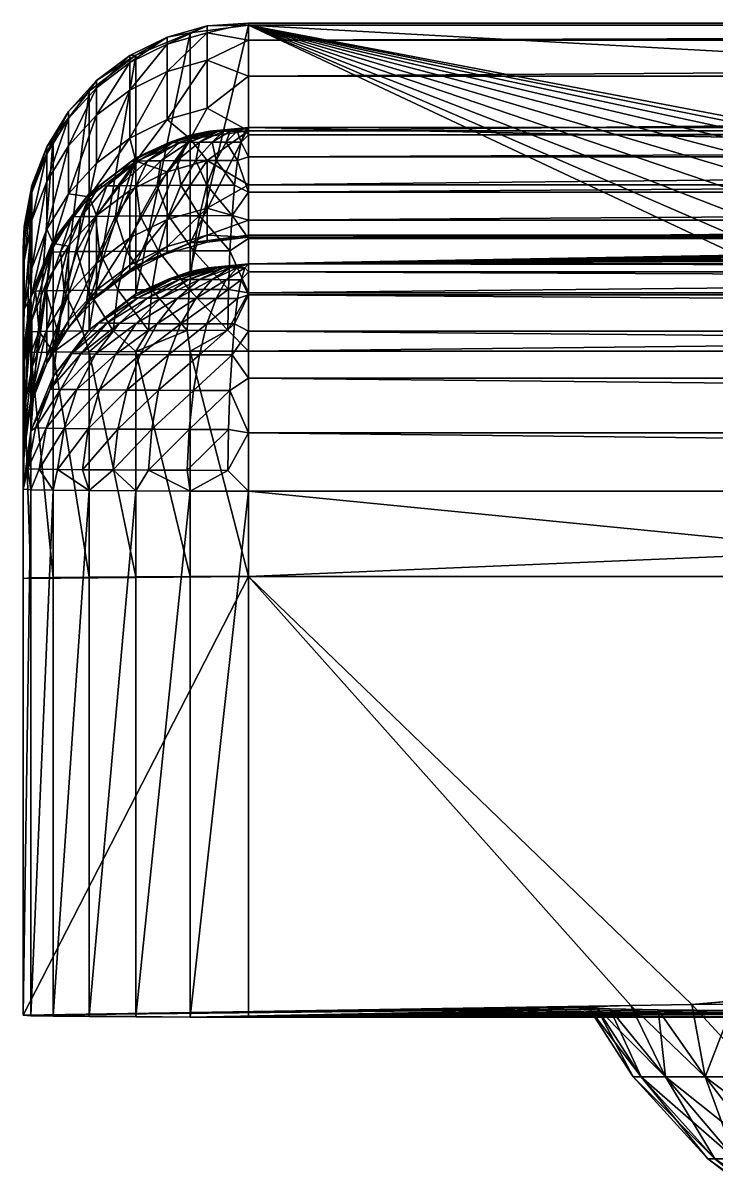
# Model space of a CAD drawing. Header units: inches. Extents: x -1.36 to 1.36, y 0.29 to 6.1.
# Drawn here: x -0.8021 to -0.6098, y 3.1525 to 3.4724 of the extents above; entities that cross this region are included whole.
import ezdxf

# ---------------------------------------------------------------- set-up
doc = ezdxf.new("R2010")
doc.units = ezdxf.units.IN
doc.header["$MEASUREMENT"] = 0
doc.layers.add('Layer 1', color=7, linetype='Continuous')

# ---------------------------------------------------------------- blocks, each defined once
blk = doc.blocks.new('noname')
at = {"color": 7, "true_color": 0xf8f8f8}
mesh = blk.add_polyface(dxfattribs=at)
corners = [(-0.76064, 3.43924, 7.82433), (-0.76178, 3.43921, 7.82032), (-0.75087, 3.44235, 7.81826), (-0.75576, 3.44126, 7.81616), (-0.73958, 3.44339, 7.81614), (-0.75111, 3.42744, 7.85678), (-0.75835, 3.42741, 7.85397), (-0.75425, 3.43429, 7.84567), (-0.74859, 3.43431, 7.84787), (-0.74965, 3.43935, 7.83639), (-0.74347, 3.42745, 7.85821), (-0.75878, 3.43928, 7.82806), (-0.74935, 3.44238, 7.8222), (-0.75627, 3.43931, 7.83139), (-0.7639, 3.43423, 7.83839), (-0.75941, 3.43426, 7.84248), (-0.76496, 3.42738, 7.84988), (-0.74576, 3.43936, 7.83789), (-0.75319, 3.43933, 7.83419), (-0.7465, 3.44241, 7.82531), (-0.74807, 3.4424, 7.82389), (-0.76756, 3.43418, 7.83354), (-0.75029, 3.44237, 7.8203), (-0.75576, 3.41145, 4.40038), (-0.75107, 3.43427, 3.13053), (-0.75576, 3.44033, 2.97618), (-0.73958, 3.44246, 2.97628), (-0.76216, 3.43112, 3.1304), (-0.76216, 3.46655, 2.06341), (-0.76216, 3.46851, 1.68679), (-0.75107, 3.47166, 1.68678), (-0.76216, 3.44561, 2.81634), (-0.75107, 3.44876, 2.81648), (-0.75576, 3.46972, 1.52687), (-0.73958, 3.47184, 1.52685), (-0.75107, 3.4697, 2.06345), (-0.76216, 3.45891, 2.43995), (-0.75107, 3.46207, 2.44004), (-0.75576, 3.40351, -6.05904)]
mesh.append_faces([[corners[k] for k in face] for face in [(0, 1, 2), (3, 2, 1), (3, 4, 2), (5, 6, 7), (8, 7, 9), (10, 5, 8), (11, 12, 13), (14, 13, 15), (16, 15, 6), (13, 14, 11), (8, 5, 7), (17, 8, 9), (9, 7, 18), (19, 18, 20), (20, 18, 13), (12, 20, 13), (18, 7, 15), (13, 18, 15), (9, 18, 19), (15, 7, 6), (0, 11, 21), (0, 22, 11), (0, 2, 22), (12, 11, 22), (4, 3, 23), (24, 25, 26), (24, 27, 25), (28, 29, 30), (31, 32, 25), (33, 30, 29), (33, 34, 30), (32, 26, 25), (30, 35, 28), (28, 35, 36), (35, 37, 36), (36, 37, 31), (32, 31, 37), (34, 33, 38)]], dxfattribs={"color": 7})
mesh = blk.add_polyface(dxfattribs=at)
corners = [(-0.74576, 3.40123, -6.08074), (-0.74167, 3.40123, -6.0815), (-0.74064, 3.40448, -6.07049), (-0.73958, 3.40564, -6.05906), (-0.74807, 3.40451, -6.06679), (-0.7465, 3.4045, -6.06821), (-0.7447, 3.40449, -6.06933), (-0.75087, 3.40456, -6.06116), (-0.75029, 3.40454, -6.0632), (-0.74935, 3.40453, -6.06509), (-0.74273, 3.40448, -6.0701), (-0.74965, 3.40125, -6.07923), (-0.75029, 3.44237, 7.8203), (-0.75087, 3.44235, 7.81826), (-0.73958, 3.44339, 7.81614), (-0.74576, 3.43936, 7.83789), (-0.74965, 3.43935, 7.83639), (-0.7447, 3.44242, 7.82643), (-0.74262, 3.43432, 7.84898), (-0.74859, 3.43431, 7.84787), (-0.74167, 3.43937, 7.83866), (-0.74273, 3.44243, 7.8272), (-0.74935, 3.44238, 7.8222), (-0.74418, 3.41899, 7.86602), (-0.73958, 3.41262, 7.87054), (-0.74475, 3.40924, 7.87215), (-0.75111, 3.42744, 7.85678), (-0.74347, 3.42745, 7.85821), (-0.73958, 3.3976, 7.87691), (-0.74513, 3.39852, 7.87639), (-0.7465, 3.44241, 7.82531), (-0.74807, 3.4424, 7.82389), (-0.75576, 3.41145, 4.40038), (-0.73958, 3.41358, 4.40036), (-0.73958, 3.4177, 3.68811), (-0.75107, 3.4211, 3.5022), (-0.73958, 3.4275, 3.33211), (-0.73958, 3.41306, 4.04422), (-0.75107, 3.41357, 3.87401), (-0.75107, 3.43427, 3.13053), (-0.73958, 3.44246, 2.97628), (-0.75107, 3.41166, 4.2459), (-0.75107, 3.4697, 2.06345), (-0.75107, 3.47166, 1.68678), (-0.73958, 3.47238, 1.88933), (-0.73958, 3.46766, 2.25178), (-0.75107, 3.46207, 2.44004), (-0.73958, 3.45768, 2.61413), (-0.75107, 3.44876, 2.81648), (-0.73958, 3.47184, 1.52685), (-0.75576, 3.40351, -6.05904)]
mesh.append_faces([[corners[k] for k in face] for face in [(0, 1, 2), (3, 4, 5), (3, 5, 6), (7, 8, 3), (8, 9, 3), (9, 4, 3), (10, 0, 2), (10, 11, 0), (10, 6, 11), (12, 13, 14), (15, 16, 17), (18, 19, 15), (20, 15, 21), (12, 14, 22), (23, 24, 25), (23, 26, 27), (28, 29, 25), (20, 18, 15), (18, 27, 19), (21, 15, 17), (14, 30, 31), (17, 16, 30), (14, 17, 30), (22, 14, 31), (14, 32, 33), (34, 35, 36), (34, 37, 38), (36, 39, 40), (37, 33, 41), (42, 43, 44), (45, 42, 44), (45, 46, 42), (45, 47, 46), (46, 47, 48), (43, 49, 44), (47, 40, 48), (49, 50, 3)]], dxfattribs={"color": 7})
mesh = blk.add_polyface(dxfattribs=at)
corners = [(-0.58181, 3.42235, -5.77736), (-0.59329, 3.40828, -5.75631), (-0.60405, 3.40806, -5.78229), (-0.58625, 3.42235, -5.79294), (-0.60772, 3.40781, -5.81017), (-0.58774, 3.42235, -5.80906), (-0.58625, 3.42235, -5.82518), (-0.60405, 3.40757, -5.83805), (-0.58181, 3.42235, -5.84075), (-0.59329, 3.40735, -5.86403), (-0.74273, 3.40448, -6.0701), (-0.74064, 3.40448, -6.07049), (-0.73958, 3.40564, -6.05906), (-0.73958, 3.40337, -6.07522), (-0.74167, 3.40123, -6.0815), (-0.73958, 3.397, -6.09024), (-0.7447, 3.40449, -6.06933), (-0.74273, 3.44243, 7.8272), (-0.7447, 3.44242, 7.82643), (-0.73958, 3.44339, 7.81614), (-0.74064, 3.44243, 7.82758), (-0.73958, 3.41262, 7.87054), (-0.73958, 3.3976, 7.87691), (-0.74475, 3.40924, 7.87215), (-0.74418, 3.41899, 7.86602), (-0.73958, 3.42547, 7.86049), (-0.74347, 3.42745, 7.85821), (-0.73958, 3.43529, 7.84746), (-0.74262, 3.43432, 7.84898), (-0.74167, 3.43937, 7.83866), (-0.73958, 3.44141, 7.83233), (-0.5, 3.40687, -5.91789), (-0.52788, 3.40691, -5.91422), (-0.55386, 3.407, -5.90345), (-0.57617, 3.40715, -5.88634), (-0.73958, 3.47184, 1.52685), (-0.57617, 3.40848, -5.734), (-0.55386, 3.40863, -5.71688), (-0.52788, 3.40872, -5.70612), (-0.5, 3.40876, -5.70245)]
mesh.append_faces([[corners[k] for k in face] for face in [(0, 1, 2), (3, 2, 4), (5, 4, 6), (4, 7, 6), (6, 7, 8), (7, 9, 8), (4, 5, 3), (2, 3, 0), (10, 11, 12), (13, 14, 15), (13, 11, 14), (13, 12, 11), (10, 12, 16), (17, 18, 19), (20, 17, 19), (21, 22, 23), (24, 25, 21), (24, 26, 25), (27, 25, 28), (29, 27, 28), (29, 30, 27), (29, 20, 30), (29, 17, 20), (25, 26, 28), (20, 19, 30), (31, 32, 12), (12, 32, 33), (34, 12, 33), (34, 9, 12), (12, 9, 7), (4, 12, 7), (4, 2, 12), (12, 2, 35), (35, 2, 1), (36, 35, 1), (36, 37, 35), (35, 37, 38), (39, 35, 38)]], dxfattribs={"color": 7})
mesh = blk.add_polyface(dxfattribs=at)
corners = [(-0.73958, 3.43529, 7.84746), (-0.73958, 3.44141, 7.83233), (0.73958, 3.44141, 7.83233), (0.73958, 3.41358, 4.40036), (-0.73958, 3.44339, 7.81614), (-0.73958, 3.41358, 4.40036), (-0.73958, 3.44246, 2.97628), (0.73958, 3.44246, 2.97628), (-0.73958, 3.4275, 3.33211), (-0.73958, 3.41306, 4.04422), (0.73958, 3.41306, 4.04422), (-0.73958, 3.4177, 3.68811), (0.73958, 3.4177, 3.68811), (0.73958, 3.4275, 3.33211), (-0.73958, 3.47184, 1.52685), (0.73958, 3.47184, 1.52685), (-0.73958, 3.47238, 1.88933), (-0.73958, 3.45768, 2.61413), (0.73958, 3.45768, 2.61413), (-0.73958, 3.46766, 2.25178), (0.73958, 3.46766, 2.25178), (0.73958, 3.47238, 1.88933), (0.73958, 3.40564, -6.05906), (-0.47212, 3.40691, -5.91422), (-0.73958, 3.40564, -6.05906), (-0.40671, 3.40828, -5.75631), (0.40671, 3.40828, -5.75631), (-0.39595, 3.40806, -5.78229), (0.39595, 3.40806, -5.78229), (0.39228, 3.40781, -5.81017), (-0.39228, 3.40781, -5.81017), (0.39595, 3.40757, -5.83805), (-0.39595, 3.40757, -5.83805), (0.40671, 3.40735, -5.86403), (-0.40671, 3.40735, -5.86403), (0.42383, 3.40715, -5.88634), (-0.42383, 3.40715, -5.88634), (0.44614, 3.407, -5.90345), (-0.44614, 3.407, -5.90345), (0.47212, 3.40691, -5.91422), (0.73958, 3.38144, 7.87918), (-0.73958, 3.31894, 7.87973), (-0.73958, 3.38144, 7.87918), (-0.46643, 3.20073, -5.66671), (-0.5, 3.20076, -5.66278), (0.80208, 3.3184, 7.81723), (-0.43467, 3.20062, -5.67827), (-0.40643, 3.20046, -5.69684), (-0.53357, 3.20073, -5.66671), (-0.56533, 3.20062, -5.67827), (-0.59357, 3.20046, -5.69684), (-0.61677, 3.20025, -5.72142), (0.73958, 3.31894, 7.87973), (0.45021, 3.1983, -5.94514), (-0.73958, 3.19677, -6.11974), (-0.45021, 3.1983, -5.94514), (-0.36633, 3.19999, -5.7507), (0.36633, 3.19999, -5.7507), (-0.35664, 3.19971, -5.78307), (-0.38323, 3.20025, -5.72142), (-0.42001, 3.19843, -5.92997), (0.42001, 3.19843, -5.92997), (0.39411, 3.19862, -5.90825), (-0.39411, 3.19862, -5.90825), (0.37393, 3.19885, -5.88113), (-0.37393, 3.19885, -5.88113), (0.36054, 3.19913, -5.8501), (-0.36054, 3.19913, -5.8501), (0.35467, 3.19942, -5.81681), (-0.35467, 3.19942, -5.81681), (0.35664, 3.19971, -5.78307)]
mesh.append_faces([[corners[k] for k in face] for face in [(0, 1, 2), (3, 4, 5), (6, 7, 8), (5, 9, 10), (9, 11, 12), (11, 8, 13), (14, 15, 16), (6, 17, 18), (17, 19, 20), (19, 16, 21), (22, 23, 24), (25, 26, 14), (25, 27, 28), (29, 27, 30), (31, 30, 32), (33, 32, 34), (35, 34, 36), (37, 36, 38), (39, 38, 23), (40, 41, 42), (43, 44, 45), (46, 45, 47), (46, 43, 45), (44, 48, 45), (45, 48, 49), (50, 45, 49), (50, 51, 45), (52, 51, 41), (53, 54, 55), (56, 57, 58), (56, 59, 45), (45, 59, 47), (55, 60, 61), (62, 60, 63), (64, 63, 65), (66, 65, 67), (68, 67, 69), (70, 69, 58)]], dxfattribs={"color": 7})
mesh = blk.add_polyface(dxfattribs=at)
corners = [(-0.73958, 3.35879, -6.11902), (0.73958, 3.3426, -6.12101), (0.73958, 3.35879, -6.11902), (-0.73958, 3.37392, -6.11291), (0.73958, 3.37392, -6.11291), (-0.73958, 3.38695, -6.10309), (0.73958, 3.38695, -6.10309), (-0.73958, 3.397, -6.09024), (0.73958, 3.397, -6.09024), (-0.73958, 3.40337, -6.07522), (0.73958, 3.40337, -6.07522), (-0.73958, 3.40564, -6.05906), (0.73958, 3.40564, -6.05906), (-0.73958, 3.3426, -6.12101), (0.73958, 3.19677, -6.11974), (-0.73958, 3.44141, 7.83233), (0.73958, 3.44339, 7.81614), (0.73958, 3.44141, 7.83233), (-0.73958, 3.43529, 7.84746), (0.73958, 3.43529, 7.84746), (-0.73958, 3.42547, 7.86049), (0.73958, 3.42547, 7.86049), (-0.73958, 3.41262, 7.87054), (0.73958, 3.41262, 7.87054), (-0.73958, 3.3976, 7.87691), (0.73958, 3.3976, 7.87691), (-0.73958, 3.38144, 7.87918), (0.73958, 3.38144, 7.87918), (-0.73958, 3.44339, 7.81614), (0.73958, 3.41358, 4.40036), (-0.73958, 3.4275, 3.33211), (0.73958, 3.44246, 2.97628), (0.73958, 3.4275, 3.33211), (-0.73958, 3.4177, 3.68811), (0.73958, 3.4177, 3.68811), (-0.73958, 3.41306, 4.04422), (0.73958, 3.41306, 4.04422), (-0.73958, 3.41358, 4.40036), (-0.73958, 3.47238, 1.88933), (0.73958, 3.47184, 1.52685), (0.73958, 3.47238, 1.88933), (-0.73958, 3.46766, 2.25178), (0.73958, 3.46766, 2.25178), (0.40671, 3.40828, -5.75631), (-0.73958, 3.47184, 1.52685), (-0.40671, 3.40828, -5.75631), (0.39595, 3.40806, -5.78229), (-0.39595, 3.40806, -5.78229), (0.39228, 3.40781, -5.81017), (0.47212, 3.40691, -5.91422), (0.44614, 3.407, -5.90345), (-0.44614, 3.407, -5.90345), (0.42383, 3.40715, -5.88634), (-0.42383, 3.40715, -5.88634), (0.40671, 3.40735, -5.86403), (-0.40671, 3.40735, -5.86403), (0.39595, 3.40757, -5.83805), (-0.39595, 3.40757, -5.83805), (-0.39228, 3.40781, -5.81017), (0.45021, 3.1983, -5.94514), (-0.45021, 3.1983, -5.94514), (0.42001, 3.19843, -5.92997), (0.4831, 3.19823, -5.95293), (-0.73958, 3.19677, -6.11974), (-0.42001, 3.19843, -5.92997), (0.39411, 3.19862, -5.90825), (0.36633, 3.19999, -5.7507), (0.35664, 3.19971, -5.78307), (-0.35664, 3.19971, -5.78307), (0.35467, 3.19942, -5.81681), (-0.35467, 3.19942, -5.81681), (0.36054, 3.19913, -5.8501), (-0.36054, 3.19913, -5.8501), (0.37393, 3.19885, -5.88113), (-0.37393, 3.19885, -5.88113), (-0.39411, 3.19862, -5.90825)]
mesh.append_faces([[corners[k] for k in face] for face in [(0, 1, 2), (3, 2, 4), (5, 4, 6), (7, 6, 8), (9, 8, 10), (11, 10, 12), (1, 13, 14), (15, 16, 17), (18, 17, 19), (20, 19, 21), (22, 21, 23), (24, 23, 25), (26, 25, 27), (16, 28, 29), (30, 31, 32), (33, 32, 34), (35, 34, 36), (37, 36, 29), (38, 39, 40), (41, 40, 42), (43, 39, 44), (45, 46, 43), (46, 47, 48), (49, 50, 51), (50, 52, 53), (52, 54, 55), (54, 56, 57), (56, 48, 58), (59, 60, 61), (59, 62, 63), (63, 62, 14), (61, 64, 65), (66, 67, 68), (67, 69, 70), (69, 71, 72), (71, 73, 74), (73, 65, 75)]], dxfattribs={"color": 7})
mesh = blk.add_polyface(dxfattribs=at)
corners = [(-0.55119, 3.43605, -5.77736), (-0.54449, 3.43605, -5.7685), (-0.56484, 3.42235, -5.74995), (-0.55918, 3.43605, -5.82012), (-0.58625, 3.42235, -5.82518), (-0.55614, 3.43605, -5.83081), (-0.53628, 3.43605, -5.76101), (-0.55287, 3.42235, -5.73904), (-0.55386, 3.40863, -5.71688), (-0.53911, 3.42235, -5.73052), (-0.52401, 3.42235, -5.72467), (-0.52684, 3.43605, -5.75516), (-0.58181, 3.42235, -5.84075), (-0.55119, 3.43605, -5.84075), (-0.5746, 3.42235, -5.85525), (-0.54449, 3.43605, -5.84962), (-0.56484, 3.42235, -5.86817), (-0.53628, 3.43605, -5.8571), (-0.55287, 3.42235, -5.87908), (-0.52684, 3.43605, -5.86295), (-0.48352, 3.43605, -5.86697), (-0.49444, 3.43605, -5.86901), (-0.4919, 3.42235, -5.89642), (-0.53911, 3.42235, -5.8876), (-0.52401, 3.42235, -5.89345), (-0.51648, 3.43605, -5.86697), (-0.4919, 3.42235, -5.72169), (-0.5, 3.40876, -5.70245), (-0.5081, 3.42235, -5.72169), (-0.50555, 3.43605, -5.74911), (-0.51648, 3.43605, -5.75115), (-0.5081, 3.42235, -5.89642), (-0.50555, 3.43605, -5.86901), (-0.58774, 3.42235, -5.80906), (-0.56021, 3.43605, -5.80906), (-0.58625, 3.42235, -5.79294), (-0.55918, 3.43605, -5.798), (-0.58181, 3.42235, -5.77736), (-0.52788, 3.40872, -5.70612), (-0.49444, 3.43605, -5.74911), (-0.47599, 3.42235, -5.72467), (-0.55614, 3.43605, -5.78731), (-0.5746, 3.42235, -5.76287), (-0.40671, 3.40828, -5.75631), (-0.73958, 3.47184, 1.52685), (-0.42383, 3.40848, -5.734), (-0.47212, 3.40872, -5.70612), (-0.44614, 3.40863, -5.71688)]
mesh.append_faces([[corners[k] for k in face] for face in [(0, 1, 2), (3, 4, 5), (1, 6, 7), (8, 7, 9), (10, 9, 11), (5, 12, 13), (13, 14, 15), (15, 16, 17), (17, 18, 19), (20, 21, 22), (23, 24, 25), (19, 23, 25), (19, 18, 23), (9, 6, 11), (9, 7, 6), (26, 27, 28), (29, 28, 30), (29, 26, 28), (24, 31, 32), (33, 34, 35), (35, 36, 37), (4, 3, 33), (28, 10, 30), (28, 38, 10), (22, 21, 31), (26, 39, 40), (2, 1, 7), (37, 41, 42), (2, 42, 0), (12, 5, 4), (14, 13, 12), (18, 17, 16), (16, 15, 14), (9, 10, 8), (43, 44, 45), (27, 46, 44), (44, 46, 47), (45, 44, 47)]], dxfattribs={"color": 7})
mesh = blk.add_polyface(dxfattribs=at)
corners = [(-0.77026, 3.43414, 7.82811), (-0.77192, 3.43408, 7.82227), (-0.76178, 3.43921, 7.82032), (-0.77083, 3.43502, 7.81621), (-0.75576, 3.44126, 7.81616), (-0.7639, 3.43423, 7.83839), (-0.76756, 3.43418, 7.83354), (-0.75878, 3.43928, 7.82806), (-0.76064, 3.43924, 7.82433), (-0.76216, 3.43112, 3.1304), (-0.77083, 3.43409, 2.97587), (-0.75576, 3.44033, 2.97618), (-0.79553, 3.43613, 2.06302), (-0.79553, 3.43809, 1.68686), (-0.78946, 3.44789, 1.68684), (-0.78946, 3.44594, 2.06315), (-0.78169, 3.45642, 1.68682), (-0.78169, 3.45446, 2.06326), (-0.77249, 3.46337, 1.6868), (-0.77249, 3.46141, 2.06334), (-0.76216, 3.46851, 1.68679), (-0.76216, 3.44561, 2.81634), (-0.77249, 3.44047, 2.81612), (-0.77249, 3.45377, 2.43981), (-0.78169, 3.43353, 2.81582), (-0.78169, 3.44683, 2.43962), (-0.77083, 3.46347, 1.52692), (-0.75576, 3.46972, 1.52687), (-0.78378, 3.45354, 1.52701), (-0.78946, 3.42501, 2.81546), (-0.78946, 3.43831, 2.43938), (-0.79553, 3.4285, 2.43911), (-0.79371, 3.44059, 1.52713), (-0.76216, 3.45891, 2.43995), (-0.76216, 3.46655, 2.06341), (-0.77083, 3.39727, -6.05899)]
mesh.append_faces([[corners[k] for k in face] for face in [(0, 1, 2), (2, 1, 3), (4, 2, 3), (5, 6, 7), (8, 0, 2), (8, 6, 0), (9, 10, 11), (12, 13, 14), (15, 14, 16), (17, 16, 18), (19, 18, 20), (10, 21, 11), (10, 22, 21), (23, 24, 25), (19, 25, 17), (18, 19, 17), (20, 18, 26), (27, 20, 26), (26, 16, 28), (26, 18, 16), (25, 29, 30), (17, 30, 15), (16, 17, 15), (12, 15, 31), (12, 14, 15), (32, 28, 14), (13, 32, 14), (23, 33, 22), (24, 23, 22), (20, 34, 19), (19, 34, 23), (25, 19, 23), (22, 33, 21), (33, 23, 34), (25, 30, 17), (15, 30, 31), (14, 28, 16), (27, 26, 35)]], dxfattribs={"color": 7})
mesh = blk.add_polyface(dxfattribs=at)
corners = [(-0.74965, 3.40125, -6.07923), (-0.7447, 3.40449, -6.06933), (-0.75319, 3.40126, -6.07704), (-0.74807, 3.40451, -6.06679), (-0.75627, 3.40129, -6.07423), (-0.7465, 3.4045, -6.06821), (-0.75576, 3.40351, -6.05904), (-0.76178, 3.40139, -6.06317), (-0.75087, 3.40456, -6.06116), (-0.73958, 3.40564, -6.05906), (-0.76064, 3.40135, -6.06718), (-0.75029, 3.40454, -6.0632), (-0.75878, 3.40132, -6.07091), (-0.74935, 3.40453, -6.06509), (-0.75603, 3.3985, 7.87435), (-0.76638, 3.39847, 7.87035), (-0.76452, 3.40919, 7.86652), (-0.75489, 3.40922, 7.87025), (-0.76182, 3.41895, 7.861), (-0.75323, 3.41898, 7.86433), (-0.75835, 3.42741, 7.85397), (-0.74513, 3.39852, 7.87639), (-0.74475, 3.40924, 7.87215), (-0.74418, 3.41899, 7.86602), (-0.75111, 3.42744, 7.85678), (-0.76496, 3.42738, 7.84988), (-0.75576, 3.44126, 7.81616), (-0.77083, 3.40521, 4.40043), (-0.75576, 3.41145, 4.40038), (-0.76216, 3.41795, 3.50211), (-0.76216, 3.43112, 3.1304), (-0.75107, 3.43427, 3.13053), (-0.75107, 3.4211, 3.5022), (-0.73958, 3.4275, 3.33211), (-0.73958, 3.4177, 3.68811), (-0.75107, 3.41357, 3.87401), (-0.73958, 3.41306, 4.04422), (-0.75107, 3.41166, 4.2459), (-0.76216, 3.4085, 4.24591), (-0.73958, 3.41358, 4.40036), (-0.76216, 3.41041, 3.87397), (-0.75576, 3.46972, 1.52687), (-0.77083, 3.39727, -6.05899)]
mesh.append_faces([[corners[k] for k in face] for face in [(0, 1, 2), (3, 4, 5), (6, 7, 8), (9, 6, 8), (5, 2, 1), (7, 10, 11), (8, 7, 11), (10, 12, 13), (11, 10, 13), (4, 3, 12), (12, 3, 13), (2, 5, 4), (14, 15, 16), (17, 16, 18), (19, 18, 20), (21, 14, 17), (22, 17, 19), (23, 19, 24), (18, 25, 20), (23, 22, 19), (22, 21, 17), (17, 14, 16), (19, 17, 18), (24, 19, 20), (26, 27, 28), (29, 30, 31), (32, 31, 33), (34, 35, 32), (35, 36, 37), (38, 37, 28), (37, 39, 28), (31, 32, 29), (29, 32, 40), (32, 35, 40), (40, 35, 38), (37, 38, 35), (41, 42, 6)]], dxfattribs={"color": 7})
mesh = blk.add_polyface(dxfattribs=at)
corners = [(0.38963, 3.15747, -5.78843), (0.38772, 3.15747, -5.80906), (0.367, 3.1802, -5.80906), (0.36926, 3.1802, -5.78462), (0.35664, 3.19971, -5.78307), (0.37598, 3.1802, -5.76101), (0.36633, 3.19999, -5.7507), (0.38692, 3.1802, -5.73904), (0.38323, 3.20025, -5.72142), (0.40171, 3.1802, -5.71946), (0.40643, 3.20046, -5.69684), (0.35467, 3.19942, -5.81681), (0.36926, 3.1802, -5.8335), (0.36054, 3.19913, -5.8501), (0.37598, 3.1802, -5.8571), (0.37393, 3.19885, -5.88113), (0.38692, 3.1802, -5.87908), (0.39411, 3.19862, -5.90825), (0.40171, 3.1802, -5.89866), (0.40453, 3.15747, -5.86817), (0.3953, 3.15747, -5.84962), (0.38963, 3.15747, -5.82969), (0.41226, 3.13894, -5.80906), (0.41375, 3.13894, -5.82518), (0.3953, 3.15747, -5.7685), (0.41375, 3.13894, -5.79294), (0.40453, 3.15747, -5.74995), (-0.73958, 3.45768, 2.61413), (0.73958, 3.46766, 2.25178), (0.73958, 3.45768, 2.61413), (-0.73958, 3.44246, 2.97628), (0.73958, 3.44246, 2.97628), (0.73958, 3.40564, -6.05906), (0.47212, 3.40691, -5.91422), (-0.47212, 3.40691, -5.91422), (0.73958, 3.31894, 7.87973), (-0.73958, 3.31894, 7.87973), (0.73958, 3.38144, 7.87918), (0.80208, 3.3184, 7.81723), (-0.61677, 3.20025, -5.72142), (-0.36633, 3.19999, -5.7507)]
mesh.append_faces([[corners[k] for k in face] for face in [(0, 1, 2), (3, 2, 4), (5, 4, 6), (7, 6, 8), (9, 8, 10), (4, 2, 11), (11, 2, 12), (13, 12, 14), (15, 14, 16), (17, 16, 18), (15, 13, 14), (13, 11, 12), (18, 16, 19), (19, 16, 20), (2, 1, 12), (12, 1, 21), (14, 21, 20), (16, 14, 20), (1, 22, 21), (20, 21, 23), (16, 17, 15), (8, 9, 7), (12, 21, 14), (2, 3, 0), (0, 3, 24), (1, 0, 25), (7, 26, 5), (6, 7, 5), (5, 26, 24), (3, 5, 24), (3, 4, 5), (27, 28, 29), (30, 29, 31), (32, 33, 34), (35, 36, 37), (38, 39, 35), (40, 38, 6)]], dxfattribs={"color": 7})
mesh = blk.add_polyface(dxfattribs=at)
corners = [(-0.77885, 3.42722, 7.83149), (-0.78097, 3.42715, 7.82402), (-0.77192, 3.43408, 7.82227), (-0.77083, 3.43502, 7.81621), (-0.78378, 3.42509, 7.8163), (-0.76182, 3.41895, 7.861), (-0.76964, 3.41891, 7.85616), (-0.76496, 3.42738, 7.84988), (-0.77644, 3.41885, 7.84996), (-0.77538, 3.42728, 7.83845), (-0.7707, 3.42733, 7.84465), (-0.76756, 3.43418, 7.83354), (-0.7639, 3.43423, 7.83839), (-0.75941, 3.43426, 7.84248), (-0.77026, 3.43414, 7.82811), (-0.78609, 3.41872, 7.83437), (-0.78199, 3.41879, 7.84261), (-0.78861, 3.41864, 7.82552), (-0.75576, 3.44126, 7.81616), (-0.77083, 3.40521, 4.40043), (-0.77249, 3.41281, 3.50197), (-0.77249, 3.42598, 3.13018), (-0.76216, 3.43112, 3.1304), (-0.78378, 3.42417, 2.97538), (-0.77083, 3.43409, 2.97587), (-0.78169, 3.41904, 3.12988), (-0.7997, 3.42537, 2.06289), (-0.7997, 3.42733, 1.68689), (-0.79553, 3.43809, 1.68686), (-0.77249, 3.44047, 2.81612), (-0.78169, 3.43353, 2.81582), (-0.78946, 3.42501, 2.81546), (-0.79553, 3.43613, 2.06302), (-0.7997, 3.41775, 2.43881), (-0.79553, 3.4285, 2.43911), (-0.79995, 3.42552, 1.52726), (-0.79371, 3.44059, 1.52713), (-0.80182, 3.41599, 1.68691), (-0.80182, 3.41404, 2.06274), (-0.78946, 3.43831, 2.43938), (-0.79553, 3.41521, 2.81504), (-0.78169, 3.44683, 2.43962), (-0.77083, 3.46347, 1.52692), (-0.78378, 3.45354, 1.52701), (-0.78378, 3.38734, -6.0589), (-0.79371, 3.37439, -6.05879)]
mesh.append_faces([[corners[k] for k in face] for face in [(0, 1, 2), (3, 1, 4), (3, 2, 1), (5, 6, 7), (8, 9, 10), (10, 9, 11), (6, 10, 7), (7, 10, 12), (13, 7, 12), (12, 10, 11), (11, 9, 14), (0, 15, 1), (2, 14, 0), (0, 14, 9), (16, 0, 9), (17, 4, 1), (18, 3, 19), (20, 21, 22), (23, 24, 25), (25, 24, 21), (21, 24, 22), (26, 27, 28), (24, 23, 29), (29, 23, 30), (30, 23, 31), (32, 26, 28), (32, 33, 26), (32, 34, 33), (28, 35, 36), (28, 27, 35), (35, 27, 37), (26, 38, 27), (34, 39, 40), (30, 31, 41), (39, 31, 40), (42, 43, 44), (43, 36, 45)]], dxfattribs={"color": 7})
mesh = blk.add_polyface(dxfattribs=at)
corners = [(-0.76178, 3.40139, -6.06317), (-0.77192, 3.39623, -6.06502), (-0.76064, 3.40135, -6.06718), (-0.75576, 3.40351, -6.05904), (-0.77083, 3.39727, -6.05899), (-0.78609, 3.41872, 7.83437), (-0.78861, 3.41864, 7.82552), (-0.78097, 3.42715, 7.82402), (-0.77885, 3.42722, 7.83149), (-0.78199, 3.41879, 7.84261), (-0.78715, 3.40901, 7.84589), (-0.78093, 3.40908, 7.85413), (-0.78401, 3.39835, 7.85703), (-0.77581, 3.39842, 7.86451), (-0.77538, 3.42728, 7.83845), (-0.77644, 3.41885, 7.84996), (-0.7733, 3.40914, 7.86109), (-0.76638, 3.39847, 7.87035), (-0.76182, 3.41895, 7.861), (-0.76452, 3.40919, 7.86652), (-0.76964, 3.41891, 7.85616), (-0.7707, 3.42733, 7.84465), (-0.77083, 3.43502, 7.81621), (-0.78378, 3.39528, 4.40052), (-0.77083, 3.40521, 4.40043), (-0.78378, 3.42509, 7.8163), (-0.78946, 3.39734, 3.50153), (-0.78946, 3.41052, 3.12951), (-0.78169, 3.41904, 3.12988), (-0.78169, 3.40586, 3.50177), (-0.77249, 3.42598, 3.13018), (-0.76216, 3.4085, 4.24591), (-0.75576, 3.41145, 4.40038), (-0.77249, 3.40336, 4.24592), (-0.78169, 3.39641, 4.24594), (-0.78378, 3.42417, 2.97538), (-0.77249, 3.40527, 3.87391), (-0.76216, 3.41041, 3.87397), (-0.78169, 3.39832, 3.87382), (-0.76216, 3.43112, 3.1304), (-0.76216, 3.41795, 3.50211), (-0.77249, 3.41281, 3.50197), (-0.77083, 3.46347, 1.52692), (-0.78378, 3.38734, -6.0589)]
mesh.append_faces([[corners[k] for k in face] for face in [(0, 1, 2), (0, 3, 4), (5, 6, 7), (5, 8, 9), (10, 9, 11), (12, 11, 13), (9, 14, 15), (11, 15, 16), (13, 16, 17), (18, 19, 20), (20, 19, 16), (15, 20, 16), (15, 21, 20), (11, 12, 10), (16, 13, 11), (19, 17, 16), (15, 11, 9), (9, 10, 5), (22, 23, 24), (22, 25, 23), (26, 27, 28), (29, 28, 30), (24, 31, 32), (24, 33, 31), (24, 34, 33), (28, 29, 26), (35, 28, 27), (36, 37, 33), (34, 36, 33), (34, 38, 36), (39, 40, 41), (41, 40, 36), (38, 41, 36), (38, 29, 41), (41, 29, 30), (33, 37, 31), (37, 36, 40), (42, 43, 4)]], dxfattribs={"color": 7})
mesh = blk.add_polyface(dxfattribs=at)
corners = [(-0.79564, 3.39819, 7.83825), (-0.79867, 3.3981, 7.82758), (-0.79458, 3.40884, 7.82672), (-0.79175, 3.40893, 7.83665), (-0.78861, 3.41864, 7.82552), (-0.79069, 3.39827, 7.84818), (-0.78401, 3.39835, 7.85703), (-0.78715, 3.40901, 7.84589), (-0.79371, 3.41214, 7.81641), (-0.78378, 3.42509, 7.8163), (-0.79995, 3.39707, 7.81654), (-0.78609, 3.41872, 7.83437), (-0.79371, 3.38234, 4.40063), (-0.78378, 3.39528, 4.40052), (-0.78946, 3.41052, 3.12951), (-0.79553, 3.40073, 3.12909), (-0.79371, 3.41125, 2.97475), (-0.78378, 3.42417, 2.97538), (-0.7997, 3.38998, 3.12863), (-0.80208, 3.40988, 1.88897), (-0.80208, 3.40935, 1.5274), (-0.80182, 3.41599, 1.68691), (-0.80182, 3.41404, 2.06274), (-0.7997, 3.42733, 1.68689), (-0.7997, 3.42537, 2.06289), (-0.80182, 3.40642, 2.43849), (-0.80208, 3.40517, 2.25051), (-0.80208, 3.39522, 2.61195), (-0.7997, 3.41775, 2.43881), (-0.79995, 3.42552, 1.52726), (-0.7997, 3.40447, 2.81458), (-0.79553, 3.41521, 2.81504), (-0.79995, 3.39619, 2.974), (-0.80182, 3.39314, 2.81409), (-0.79553, 3.4285, 2.43911), (-0.78946, 3.42501, 2.81546), (-0.78378, 3.45354, 1.52701), (-0.79371, 3.37439, -6.05879), (-0.78378, 3.38734, -6.0589), (-0.79371, 3.44059, 1.52713), (-0.79995, 3.35932, -6.05865)]
mesh.append_faces([[corners[k] for k in face] for face in [(0, 1, 2), (3, 2, 4), (0, 3, 5), (0, 2, 3), (6, 5, 7), (8, 9, 4), (2, 8, 4), (2, 10, 8), (2, 1, 10), (11, 7, 3), (4, 11, 3), (7, 5, 3), (9, 12, 13), (9, 8, 12), (14, 15, 16), (17, 14, 16), (18, 16, 15), (19, 20, 21), (22, 21, 23), (22, 24, 25), (26, 25, 27), (26, 22, 25), (26, 19, 22), (22, 19, 21), (28, 25, 24), (20, 29, 21), (30, 31, 32), (33, 28, 30), (33, 25, 28), (31, 30, 34), (34, 30, 28), (31, 35, 16), (32, 31, 16), (35, 17, 16), (36, 37, 38), (39, 29, 40), (19, 26, 20)]], dxfattribs={"color": 7})
mesh = blk.add_polyface(dxfattribs=at)
corners = [(-0.38963, 3.15747, -5.78843), (-0.3953, 3.15747, -5.7685), (-0.37598, 3.1802, -5.76101), (-0.36926, 3.1802, -5.78462), (-0.35664, 3.19971, -5.78307), (-0.367, 3.1802, -5.80906), (-0.35467, 3.19942, -5.81681), (-0.36926, 3.1802, -5.8335), (-0.36054, 3.19913, -5.8501), (-0.37598, 3.1802, -5.8571), (-0.37393, 3.19885, -5.88113), (-0.38692, 3.1802, -5.87908), (-0.39411, 3.19862, -5.90825), (-0.36633, 3.19999, -5.7507), (-0.38692, 3.1802, -5.73904), (-0.38323, 3.20025, -5.72142), (-0.40171, 3.1802, -5.71946), (-0.40171, 3.1802, -5.89866), (-0.3953, 3.15747, -5.84962), (-0.38772, 3.15747, -5.80906), (-0.38963, 3.15747, -5.82969), (-0.40453, 3.15747, -5.86817), (-0.73958, 3.3426, -6.12101), (0.73958, 3.3426, -6.12101), (-0.73958, 3.35879, -6.11902), (-0.73958, 3.40564, -6.05906), (-0.73958, 3.40337, -6.07522), (0.73958, 3.40337, -6.07522), (-0.73958, 3.397, -6.09024), (0.73958, 3.397, -6.09024), (-0.73958, 3.38695, -6.10309), (0.73958, 3.38695, -6.10309), (-0.73958, 3.37392, -6.11291), (0.73958, 3.37392, -6.11291), (0.73958, 3.35879, -6.11902), (0.73958, 3.19677, -6.11974), (-0.73958, 3.19677, -6.11974), (-0.73958, 3.44339, 7.81614), (0.73958, 3.44339, 7.81614), (-0.73958, 3.44141, 7.83233), (-0.73958, 3.38144, 7.87918), (-0.73958, 3.3976, 7.87691), (0.73958, 3.3976, 7.87691), (-0.73958, 3.41262, 7.87054), (0.73958, 3.41262, 7.87054), (-0.73958, 3.42547, 7.86049), (0.73958, 3.42547, 7.86049), (-0.73958, 3.43529, 7.84746), (0.73958, 3.43529, 7.84746)]
mesh.append_faces([[corners[k] for k in face] for face in [(0, 1, 2), (3, 2, 4), (5, 4, 6), (7, 6, 8), (9, 8, 10), (11, 10, 12), (4, 2, 13), (13, 2, 14), (15, 14, 16), (15, 13, 14), (12, 17, 11), (9, 18, 7), (8, 9, 7), (2, 1, 14), (0, 3, 19), (3, 0, 2), (4, 5, 3), (3, 5, 19), (19, 5, 20), (6, 7, 5), (5, 7, 20), (20, 7, 18), (18, 9, 21), (21, 9, 11), (11, 9, 10), (22, 23, 24), (25, 26, 27), (26, 28, 29), (28, 30, 31), (30, 32, 33), (32, 24, 34), (35, 22, 36), (37, 38, 39), (40, 41, 42), (41, 43, 44), (43, 45, 46), (45, 47, 48)]], dxfattribs={"color": 7})
mesh = blk.add_polyface(dxfattribs=at)
corners = [(-0.78097, 3.38926, -6.06665), (-0.78861, 3.38073, -6.06801), (-0.77885, 3.3892, -6.07413), (-0.78378, 3.38734, -6.0589), (-0.79761, 3.38686, 7.83912), (-0.80076, 3.38676, 7.82807), (-0.79867, 3.3981, 7.82758), (-0.7925, 3.38695, 7.84939), (-0.79371, 3.38117, 7.84793), (-0.79564, 3.39819, 7.83825), (-0.79069, 3.39827, 7.84818), (-0.78557, 3.38703, 7.85856), (-0.79995, 3.39707, 7.81654), (-0.80208, 3.3809, 7.81669), (-0.78401, 3.39835, 7.85703), (-0.77709, 3.3871, 7.8663), (-0.78378, 3.38128, 7.86088), (-0.79371, 3.41214, 7.81641), (-0.79995, 3.36726, 4.40076), (-0.79371, 3.38234, 4.40063), (-0.7997, 3.37679, 3.50096), (-0.7997, 3.38998, 3.12863), (-0.79553, 3.40073, 3.12909), (-0.79553, 3.38754, 3.50126), (-0.78946, 3.41052, 3.12951), (-0.78169, 3.39641, 4.24594), (-0.78378, 3.39528, 4.40052), (-0.78946, 3.38789, 4.24596), (-0.78169, 3.39832, 3.87382), (-0.78946, 3.3898, 3.87371), (-0.78169, 3.40586, 3.50177), (-0.78946, 3.39734, 3.50153), (-0.79553, 3.37999, 3.87359), (-0.79995, 3.39619, 2.974), (-0.79371, 3.41125, 2.97475), (-0.80182, 3.37865, 3.12814), (-0.79553, 3.37808, 4.24599), (-0.80208, 3.38003, 2.97321), (-0.80182, 3.39314, 2.81409), (-0.80208, 3.39522, 2.61195), (-0.80182, 3.40642, 2.43849), (-0.7997, 3.40447, 2.81458), (-0.80208, 3.40935, 1.5274), (-0.80208, 3.34314, -6.05851), (-0.79995, 3.42552, 1.52726), (-0.79371, 3.44059, 1.52713), (-0.79995, 3.35932, -6.05865), (-0.79371, 3.37439, -6.05879), (-0.80208, 3.40517, 2.25051)]
mesh.append_faces([[corners[k] for k in face] for face in [(0, 1, 2), (1, 0, 3), (4, 5, 6), (7, 8, 4), (9, 4, 6), (9, 7, 4), (9, 10, 7), (8, 7, 11), (11, 7, 10), (12, 6, 5), (13, 12, 5), (14, 15, 11), (10, 14, 11), (11, 15, 16), (17, 18, 19), (17, 12, 18), (20, 21, 22), (23, 22, 24), (25, 26, 27), (28, 27, 29), (30, 29, 31), (26, 19, 27), (31, 32, 23), (24, 31, 23), (22, 23, 20), (33, 34, 21), (35, 33, 21), (25, 27, 28), (28, 29, 30), (29, 32, 31), (27, 36, 29), (37, 38, 33), (37, 39, 38), (38, 39, 40), (38, 41, 33), (42, 43, 44), (45, 46, 47), (48, 43, 42)]], dxfattribs={"color": 7})
mesh = blk.add_polyface(dxfattribs=at)
corners = [(-0.78199, 3.38058, -6.0851), (-0.77538, 3.38914, -6.08108), (-0.78609, 3.38065, -6.07686), (-0.79175, 3.37083, -6.07897), (-0.79458, 3.37091, -6.06904), (-0.79867, 3.36015, -6.06971), (-0.78378, 3.38734, -6.0589), (-0.79371, 3.37439, -6.05879), (-0.78861, 3.38073, -6.06801), (-0.77885, 3.3892, -6.07413), (-0.78715, 3.37075, -6.08821), (-0.79564, 3.36006, -6.08038), (-0.79069, 3.35997, -6.09031), (-0.78093, 3.37067, -6.09645), (-0.77644, 3.38052, -6.09244), (-0.79995, 3.35932, -6.05865), (-0.79995, 3.38104, 7.83286), (-0.80208, 3.3809, 7.81669), (-0.80076, 3.38676, 7.82807), (-0.78557, 3.38703, 7.85856), (-0.78378, 3.38128, 7.86088), (-0.79371, 3.38117, 7.84793), (-0.79761, 3.38686, 7.83912), (-0.80208, 3.35109, 4.4009), (-0.79995, 3.39707, 7.81654), (-0.79995, 3.36726, 4.40076), (-0.80208, 3.36503, 3.32994), (-0.80208, 3.38003, 2.97321), (-0.80182, 3.37865, 3.12814), (-0.80182, 3.36546, 3.50065), (-0.7997, 3.38998, 3.12863), (-0.78946, 3.38789, 4.24596), (-0.79371, 3.38234, 4.40063), (-0.79553, 3.37808, 4.24599), (-0.78946, 3.3898, 3.87371), (-0.79553, 3.37999, 3.87359), (-0.7997, 3.36733, 4.24601), (-0.7997, 3.36924, 3.87345), (-0.79553, 3.38754, 3.50126), (-0.7997, 3.37679, 3.50096), (-0.79995, 3.39619, 2.974), (-0.80182, 3.3579, 3.87331), (-0.79995, 3.42552, 1.52726), (-0.80208, 3.34314, -6.05851), (-0.80208, 3.39522, 2.61195), (-0.80208, 3.40517, 2.25051)]
mesh.append_faces([[corners[k] for k in face] for face in [(0, 1, 2), (3, 2, 4), (5, 3, 4), (6, 7, 8), (9, 8, 2), (8, 7, 4), (2, 8, 4), (3, 10, 0), (2, 3, 0), (3, 11, 10), (12, 13, 10), (10, 13, 14), (0, 10, 14), (4, 7, 15), (16, 17, 18), (19, 20, 21), (21, 16, 22), (22, 16, 18), (17, 23, 24), (24, 23, 25), (26, 27, 28), (29, 28, 30), (31, 32, 33), (34, 33, 35), (32, 25, 33), (33, 25, 36), (35, 36, 37), (38, 37, 39), (30, 39, 29), (28, 29, 26), (28, 27, 40), (35, 37, 38), (37, 41, 39), (33, 36, 35), (42, 43, 15), (27, 43, 44), (44, 43, 45)]], dxfattribs={"color": 7})
mesh = blk.add_polyface(dxfattribs=at)
corners = [(-0.5746, 3.42235, -5.76287), (-0.56484, 3.42235, -5.74995), (-0.59329, 3.40828, -5.75631), (-0.55287, 3.42235, -5.73904), (-0.57617, 3.40848, -5.734), (-0.55386, 3.40863, -5.71688), (-0.58181, 3.42235, -5.84075), (-0.59329, 3.40735, -5.86403), (-0.5746, 3.42235, -5.85525), (-0.57617, 3.40715, -5.88634), (-0.56484, 3.42235, -5.86817), (-0.55287, 3.42235, -5.87908), (-0.47212, 3.40691, -5.91422), (-0.4919, 3.42235, -5.89642), (-0.5, 3.40687, -5.91789), (-0.5081, 3.42235, -5.89642), (-0.52788, 3.40691, -5.91422), (-0.52401, 3.42235, -5.89345), (-0.53911, 3.42235, -5.8876), (-0.55386, 3.407, -5.90345), (-0.47212, 3.40872, -5.70612), (-0.5, 3.40876, -5.70245), (-0.4919, 3.42235, -5.72169), (-0.52788, 3.40872, -5.70612), (-0.52401, 3.42235, -5.72467), (-0.5081, 3.42235, -5.72169), (-0.58181, 3.42235, -5.77736), (-0.4831, 3.19823, -5.95293), (-0.5169, 3.19823, -5.95293), (-0.48773, 3.1802, -5.94149), (-0.51227, 3.1802, -5.94149), (-0.5364, 3.1802, -5.93699), (-0.58015, 3.1802, -5.70292), (-0.59357, 3.20046, -5.69684), (-0.56533, 3.20062, -5.67827), (-0.55928, 3.1802, -5.69), (-0.5364, 3.1802, -5.68113), (-0.58015, 3.1802, -5.9152), (-0.55928, 3.1802, -5.92812), (-0.57999, 3.19843, -5.92997), (-0.53357, 3.20073, -5.66671), (-0.51227, 3.1802, -5.67662), (-0.5, 3.20076, -5.66278), (-0.48773, 3.1802, -5.67662), (-0.54979, 3.1983, -5.94514), (-0.73958, 3.40564, -6.05906), (-0.73958, 3.19677, -6.11974), (-0.45021, 3.1983, -5.94514)]
mesh.append_faces([[corners[k] for k in face] for face in [(0, 1, 2), (1, 3, 4), (2, 1, 4), (4, 3, 5), (6, 7, 8), (7, 9, 8), (8, 9, 10), (10, 9, 11), (12, 13, 14), (14, 13, 15), (16, 15, 17), (18, 11, 19), (16, 18, 19), (16, 17, 18), (20, 21, 22), (23, 5, 24), (25, 21, 23), (2, 26, 0), (14, 15, 16), (11, 9, 19), (27, 28, 29), (29, 28, 30), (30, 28, 31), (32, 33, 34), (35, 34, 36), (37, 38, 39), (34, 40, 36), (36, 40, 41), (40, 42, 41), (41, 42, 43), (34, 35, 32), (38, 31, 44), (39, 38, 44), (31, 28, 44), (12, 14, 45), (28, 27, 46), (46, 27, 47)]], dxfattribs={"color": 7})
mesh = blk.add_polyface(dxfattribs=at)
corners = [(-0.76452, 3.37057, -6.10884), (-0.76182, 3.38042, -6.10349), (-0.7733, 3.37061, -6.1034), (-0.75489, 3.37053, -6.11257), (-0.76638, 3.35978, -6.11247), (-0.75835, 3.389, -6.09661), (-0.76964, 3.38046, -6.09864), (-0.78093, 3.37067, -6.09645), (-0.7707, 3.38908, -6.08728), (-0.7639, 3.39609, -6.08114), (-0.77538, 3.38914, -6.08108), (-0.77026, 3.39618, -6.07086), (-0.77885, 3.3892, -6.07413), (-0.76756, 3.39613, -6.0763), (-0.78378, 3.38734, -6.0589), (-0.78097, 3.38926, -6.06665), (-0.77192, 3.39623, -6.06502), (-0.77083, 3.39727, -6.05899), (-0.76178, 3.40139, -6.06317), (-0.78609, 3.38065, -6.07686), (-0.75627, 3.40129, -6.07423), (-0.76064, 3.40135, -6.06718), (-0.75878, 3.40132, -6.07091), (-0.78199, 3.38058, -6.0851), (-0.77644, 3.38052, -6.09244), (-0.77581, 3.35983, -6.10663), (-0.76496, 3.38904, -6.09252), (-0.75941, 3.39605, -6.08523), (-0.78401, 3.35989, -6.09916), (-0.77709, 3.3871, 7.8663), (-0.77581, 3.39842, 7.86451), (-0.76732, 3.38715, 7.87234), (-0.77083, 3.38137, 7.87081), (-0.75661, 3.38719, 7.87649), (-0.76638, 3.39847, 7.87035), (-0.78378, 3.38128, 7.86088), (-0.78401, 3.39835, 7.85703), (-0.77083, 3.40521, 4.40043), (-0.78378, 3.39528, 4.40052), (-0.78169, 3.39641, 4.24594)]
mesh.append_faces([[corners[k] for k in face] for face in [(0, 1, 2), (3, 0, 4), (1, 5, 6), (2, 6, 7), (8, 9, 10), (11, 12, 13), (14, 15, 16), (17, 16, 18), (10, 12, 19), (10, 13, 12), (10, 9, 13), (13, 9, 20), (12, 11, 15), (15, 11, 16), (16, 11, 21), (14, 16, 17), (13, 22, 11), (11, 22, 21), (23, 24, 8), (10, 23, 8), (25, 0, 2), (8, 24, 26), (6, 2, 1), (9, 8, 27), (27, 8, 26), (26, 24, 6), (5, 26, 6), (7, 28, 2), (6, 24, 7), (29, 30, 31), (32, 31, 33), (31, 34, 33), (31, 30, 34), (31, 32, 29), (29, 32, 35), (30, 29, 36), (37, 38, 39)]], dxfattribs={"color": 7})
mesh = blk.add_polyface(dxfattribs=at)
corners = [(-0.75489, 3.37053, -6.11257), (-0.74475, 3.37052, -6.11446), (-0.74418, 3.38037, -6.1085), (-0.75323, 3.38039, -6.10681), (-0.74347, 3.38897, -6.10084), (-0.75111, 3.38898, -6.09941), (-0.74262, 3.396, -6.09174), (-0.74859, 3.39601, -6.09062), (-0.74167, 3.40123, -6.0815), (-0.73958, 3.397, -6.09024), (-0.73958, 3.38695, -6.10309), (-0.76182, 3.38042, -6.10349), (-0.76452, 3.37057, -6.10884), (-0.75941, 3.39605, -6.08523), (-0.75319, 3.40126, -6.07704), (-0.7639, 3.39609, -6.08114), (-0.73958, 3.37392, -6.11291), (-0.73958, 3.35879, -6.11902), (-0.75878, 3.40132, -6.07091), (-0.76756, 3.39613, -6.0763), (-0.75627, 3.40129, -6.07423), (-0.76496, 3.38904, -6.09252), (-0.75425, 3.39602, -6.08843), (-0.74965, 3.40125, -6.07923), (-0.74576, 3.40123, -6.08074), (-0.75835, 3.389, -6.09661), (-0.75576, 3.38142, 7.87705), (-0.75661, 3.38719, 7.87649), (-0.74533, 3.3872, 7.8786), (-0.73958, 3.38144, 7.87918), (-0.73958, 3.3976, 7.87691), (-0.75603, 3.3985, 7.87435), (-0.76638, 3.39847, 7.87035), (-0.74513, 3.39852, 7.87639), (-0.77083, 3.38137, 7.87081)]
mesh.append_faces([[corners[k] for k in face] for face in [(0, 1, 2), (3, 2, 4), (5, 4, 6), (7, 6, 8), (8, 6, 9), (9, 4, 10), (9, 6, 4), (3, 5, 11), (0, 3, 12), (0, 2, 3), (13, 14, 15), (16, 10, 2), (1, 16, 2), (1, 17, 16), (18, 19, 20), (20, 15, 14), (13, 21, 22), (23, 22, 24), (22, 21, 25), (7, 25, 5), (6, 7, 5), (22, 23, 13), (13, 23, 14), (11, 12, 3), (25, 11, 5), (24, 22, 7), (8, 24, 7), (5, 3, 4), (7, 22, 25), (2, 10, 4), (26, 27, 28), (29, 28, 30), (29, 26, 28), (27, 31, 28), (27, 32, 31), (28, 33, 30), (28, 31, 33), (26, 34, 27)]], dxfattribs={"color": 7})
mesh = blk.add_polyface(dxfattribs=at)
corners = [(-0.75603, 3.35974, -6.11648), (-0.74513, 3.35973, -6.11852), (-0.74475, 3.37052, -6.11446), (-0.77581, 3.35983, -6.10663), (-0.7733, 3.37061, -6.1034), (-0.78401, 3.35989, -6.09916), (-0.76638, 3.35978, -6.11247), (-0.76732, 3.34843, -6.11427), (-0.75489, 3.37053, -6.11257), (-0.78093, 3.37067, -6.09645), (-0.79069, 3.35997, -6.09031), (-0.7925, 3.34863, -6.09132), (-0.79761, 3.34872, -6.08104), (-0.79564, 3.36006, -6.08038), (-0.80076, 3.34881, -6.07), (-0.79867, 3.36015, -6.06971), (-0.79995, 3.35932, -6.05865), (-0.75661, 3.34839, -6.11842), (-0.79458, 3.37091, -6.06904), (-0.79175, 3.37083, -6.07897), (-0.73958, 3.35879, -6.11902), (-0.74533, 3.34837, -6.12053), (-0.78715, 3.37075, -6.08821), (-0.78557, 3.34855, -6.10049), (-0.77709, 3.34848, -6.10822), (-0.76452, 3.37057, -6.10884), (-0.73958, 3.38144, 7.87918), (-0.73958, 3.31894, 7.87973), (-0.75576, 3.38142, 7.87705), (-0.80208, 3.3809, 7.81669), (-0.79995, 3.38104, 7.83286), (-0.79995, 3.31854, 7.83341), (-0.79371, 3.38117, 7.84793), (-0.79371, 3.31867, 7.84848), (-0.78378, 3.38128, 7.86088), (-0.78378, 3.31878, 7.86142), (-0.77083, 3.38137, 7.87081), (-0.77083, 3.31887, 7.87136), (-0.75576, 3.31892, 7.8776), (-0.7997, 3.36733, 4.24601), (-0.79995, 3.36726, 4.40076), (-0.80182, 3.35599, 4.24604), (-0.7997, 3.36924, 3.87345), (-0.80182, 3.3579, 3.87331), (-0.7997, 3.37679, 3.50096), (-0.80182, 3.36546, 3.50065), (-0.80208, 3.35109, 4.4009), (-0.80208, 3.35056, 4.04386), (-0.80208, 3.35521, 3.68685), (-0.80208, 3.36503, 3.32994), (-0.80208, 3.38003, 2.97321), (-0.80208, 3.34314, -6.05851)]
mesh.append_faces([[corners[k] for k in face] for face in [(0, 1, 2), (3, 4, 5), (6, 7, 0), (8, 0, 2), (8, 6, 0), (5, 9, 10), (11, 10, 12), (12, 13, 14), (14, 15, 16), (0, 17, 1), (15, 18, 16), (15, 13, 19), (15, 14, 13), (2, 1, 20), (20, 1, 21), (12, 10, 13), (13, 10, 22), (10, 11, 5), (5, 23, 3), (6, 3, 24), (6, 25, 3), (26, 27, 28), (29, 30, 31), (30, 32, 33), (32, 34, 35), (34, 36, 37), (36, 28, 38), (39, 40, 41), (42, 41, 43), (44, 43, 45), (40, 46, 41), (41, 46, 47), (43, 47, 48), (45, 48, 49), (45, 43, 48), (39, 41, 42), (43, 41, 47), (50, 49, 51)]], dxfattribs={"color": 7})
mesh = blk.add_polyface(dxfattribs=at)
corners = [(-0.75576, 3.34262, -6.11888), (-0.73958, 3.3426, -6.12101), (-0.74533, 3.34837, -6.12053), (-0.75661, 3.34839, -6.11842), (-0.74513, 3.35973, -6.11852), (-0.78557, 3.34855, -6.10049), (-0.78401, 3.35989, -6.09916), (-0.7925, 3.34863, -6.09132), (-0.78378, 3.34276, -6.10271), (-0.79371, 3.34287, -6.08976), (-0.77709, 3.34848, -6.10822), (-0.77083, 3.34267, -6.11264), (-0.76732, 3.34843, -6.11427), (-0.79761, 3.34872, -6.08104), (-0.79995, 3.343, -6.07469), (-0.80076, 3.34881, -6.07), (-0.80208, 3.34314, -6.05851), (-0.79995, 3.35932, -6.05865), (-0.75603, 3.35974, -6.11648), (-0.73958, 3.35879, -6.11902), (-0.77581, 3.35983, -6.10663), (-0.76638, 3.35978, -6.11247), (-0.75576, 3.38142, 7.87705), (-0.73958, 3.31894, 7.87973), (-0.75576, 3.31892, 7.8776), (-0.77083, 3.38137, 7.87081), (-0.77083, 3.31887, 7.87136), (-0.78378, 3.38128, 7.86088), (-0.78378, 3.31878, 7.86142), (-0.79371, 3.38117, 7.84793), (-0.79371, 3.31867, 7.84848), (-0.79995, 3.38104, 7.83286), (-0.79995, 3.31854, 7.83341), (-0.80208, 3.3809, 7.81669), (-0.80208, 3.3184, 7.81723), (-0.80208, 3.19732, -6.05724), (-0.80208, 3.35109, 4.4009), (-0.80208, 3.35056, 4.04386), (-0.80208, 3.35521, 3.68685), (-0.80208, 3.36503, 3.32994)]
mesh.append_faces([[corners[k] for k in face] for face in [(0, 1, 2), (3, 2, 4), (5, 6, 7), (8, 7, 9), (8, 5, 7), (8, 10, 5), (8, 11, 10), (10, 11, 12), (9, 13, 14), (9, 7, 13), (14, 15, 16), (14, 13, 15), (16, 15, 17), (11, 0, 12), (12, 0, 3), (18, 12, 3), (1, 19, 2), (20, 5, 10), (21, 10, 12), (2, 3, 0), (22, 23, 24), (25, 24, 26), (27, 26, 28), (29, 28, 30), (31, 30, 32), (33, 32, 34), (35, 14, 16), (33, 34, 36), (37, 35, 38), (37, 36, 35), (38, 35, 39), (39, 35, 16), (24, 34, 26), (24, 23, 34), (32, 30, 34), (34, 30, 28), (26, 34, 28)]], dxfattribs={"color": 7})
mesh = blk.add_polyface(dxfattribs=at)
corners = [(-0.63074, 3.1802, -5.78462), (-0.633, 3.1802, -5.80906), (-0.64336, 3.19971, -5.78307), (-0.62402, 3.1802, -5.76101), (-0.63367, 3.19999, -5.7507), (-0.64533, 3.19942, -5.81681), (-0.63074, 3.1802, -5.8335), (-0.63946, 3.19913, -5.8501), (-0.62402, 3.1802, -5.8571), (-0.62607, 3.19885, -5.88113), (-0.61228, 3.15747, -5.80906), (-0.61037, 3.15747, -5.78843), (-0.73958, 3.19677, -6.11974), (-0.73958, 3.3426, -6.12101), (-0.75576, 3.19679, -6.11761), (-0.75576, 3.34262, -6.11888), (-0.77083, 3.19685, -6.11137), (-0.77083, 3.34267, -6.11264), (-0.78378, 3.19693, -6.10143), (-0.78378, 3.34276, -6.10271), (-0.79371, 3.19705, -6.08849), (-0.79371, 3.34287, -6.08976), (-0.79995, 3.19718, -6.07342), (-0.79995, 3.343, -6.07469), (-0.80208, 3.19732, -6.05724), (-0.80208, 3.35109, 4.4009), (-0.80208, 3.3184, 7.81723), (-0.73958, 3.31894, 7.87973), (-0.61677, 3.20025, -5.72142), (-0.60589, 3.19862, -5.90825), (-0.57999, 3.19843, -5.92997)]
mesh.append_faces([[corners[k] for k in face] for face in [(0, 1, 2), (3, 2, 4), (2, 1, 5), (5, 1, 6), (7, 6, 8), (9, 7, 8), (7, 5, 6), (1, 10, 6), (1, 0, 11), (0, 2, 3), (12, 13, 14), (14, 13, 15), (16, 15, 17), (18, 17, 19), (20, 19, 21), (22, 21, 23), (24, 22, 23), (22, 20, 21), (20, 18, 19), (18, 16, 17), (16, 14, 15), (25, 26, 24), (27, 28, 4), (24, 4, 2), (5, 24, 2), (5, 7, 24), (24, 7, 14), (16, 24, 14), (16, 18, 24), (24, 18, 20), (22, 24, 20), (14, 7, 12), (12, 7, 9), (29, 12, 9), (29, 30, 12), (4, 24, 27), (27, 24, 26)]], dxfattribs={"color": 7})
mesh = blk.add_polyface(dxfattribs=at)
corners = [(-0.58625, 3.13894, -5.79294), (-0.58774, 3.13894, -5.80906), (-0.61228, 3.15747, -5.80906), (-0.61037, 3.15747, -5.78843), (-0.633, 3.1802, -5.80906), (-0.61308, 3.1802, -5.73904), (-0.63367, 3.19999, -5.7507), (-0.61677, 3.20025, -5.72142), (-0.59829, 3.1802, -5.71946), (-0.59357, 3.20046, -5.69684), (-0.62607, 3.19885, -5.88113), (-0.62402, 3.1802, -5.8571), (-0.61308, 3.1802, -5.87908), (-0.60589, 3.19862, -5.90825), (-0.59829, 3.1802, -5.89866), (-0.58015, 3.1802, -5.9152), (-0.58298, 3.15747, -5.8847), (-0.57999, 3.19843, -5.92997), (-0.59547, 3.15747, -5.86817), (-0.6047, 3.15747, -5.84962), (-0.58181, 3.13894, -5.84075), (-0.58625, 3.13894, -5.82518), (-0.58015, 3.1802, -5.70292), (-0.63074, 3.1802, -5.8335), (-0.61037, 3.15747, -5.82969), (-0.58298, 3.15747, -5.73342), (-0.63074, 3.1802, -5.78462), (-0.6047, 3.15747, -5.7685), (-0.58181, 3.13894, -5.77736), (-0.59547, 3.15747, -5.74995), (-0.62402, 3.1802, -5.76101), (-0.5746, 3.13894, -5.76287), (-0.73958, 3.19677, -6.11974), (-0.54979, 3.1983, -5.94514), (-0.5169, 3.19823, -5.95293)]
mesh.append_faces([[corners[k] for k in face] for face in [(0, 1, 2), (3, 2, 4), (5, 6, 7), (8, 7, 9), (10, 11, 12), (13, 12, 14), (15, 14, 16), (13, 15, 17), (13, 14, 15), (14, 18, 16), (14, 12, 18), (18, 12, 19), (20, 19, 21), (9, 22, 8), (23, 2, 24), (11, 24, 19), (12, 11, 19), (2, 1, 24), (24, 1, 21), (19, 24, 21), (12, 13, 10), (8, 25, 5), (7, 8, 5), (20, 18, 19), (23, 24, 11), (3, 26, 27), (2, 3, 0), (0, 3, 28), (5, 29, 30), (6, 5, 30), (30, 29, 27), (26, 30, 27), (5, 25, 29), (31, 27, 29), (27, 28, 3), (32, 17, 33), (34, 32, 33)]], dxfattribs={"color": 7})

msp = doc.modelspace()

# ---------------------------------------------------------------- block references
at = {"layer": 'Layer 1'}
msp.add_blockref('noname', (0, 0), dxfattribs=at)

doc.saveas('drawing.dxf')
